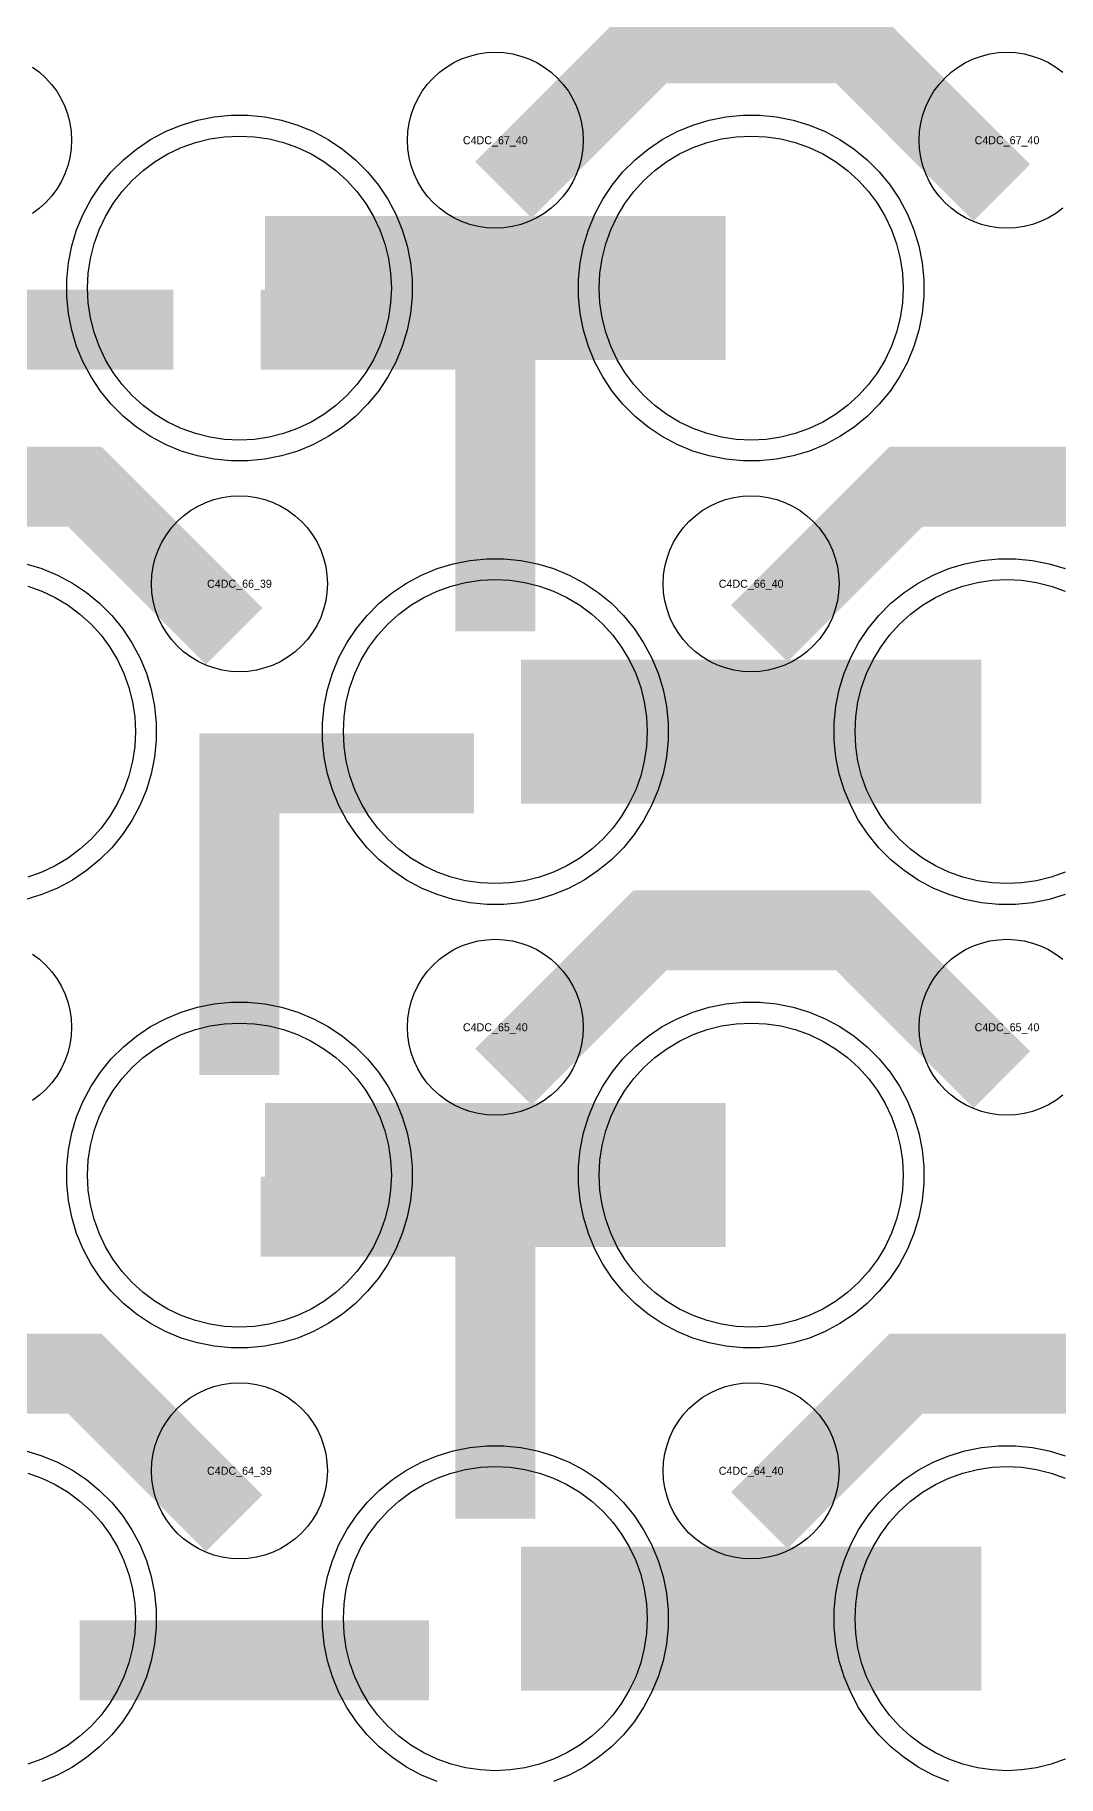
# Model space of a CAD drawing. Extents: x -11880 to 11880, y -14992 to 14992.
# Drawn here: x 656 to 976, y -6021 to -5477 of the extents above; entities that cross this region are included whole.
import ezdxf
from ezdxf.enums import TextEntityAlignment as Align

# ---------------------------------------------------------------- set-up
doc = ezdxf.new("R2010")
doc.units = 0
doc.header["$MEASUREMENT"] = 0
for name, color, linetype in [('GDS_775_DT_237', 138, 'CONTINUOUS'), ('RDL1_FS', 34, 'CONTINUOUS'), ('RDL_BS', 160, 'CONTINUOUS')]:
    doc.layers.add(name, color=color, linetype=linetype)

msp = doc.modelspace()

# ---------------------------------------------------------------- linework, layer by layer
at = {"layer": 'RDL1_FS'}
for points in [[(720, -5603.279), (715.343, -5603.05), (710.732, -5602.366), (706.209, -5601.234), (701.819, -5599.662), (697.605, -5597.67), (693.605, -5595.272), (689.86, -5592.494), (686.406, -5589.364), (683.276, -5585.91), (680.498, -5582.165), (678.1, -5578.165), (676.108, -5573.951), (674.536, -5569.561), (673.404, -5565.038), (672.72, -5560.427), (672.491, -5555.77), (672.72, -5551.113), (673.404, -5546.502), (674.536, -5541.979), (676.108, -5537.589), (678.1, -5533.375), (680.498, -5529.375), (683.276, -5525.63), (686.406, -5522.176), (689.86, -5519.046), (693.605, -5516.268), (697.605, -5513.87), (701.819, -5511.878), (706.209, -5510.306), (710.732, -5509.174), (715.343, -5508.49), (720, -5508.261), (724.657, -5508.49), (729.268, -5509.174), (733.791, -5510.306), (738.181, -5511.878), (742.395, -5513.87), (746.395, -5516.268), (750.14, -5519.046), (753.594, -5522.176), (756.724, -5525.63), (759.502, -5529.375), (761.9, -5533.375), (763.892, -5537.589), (765.464, -5541.979), (766.596, -5546.502), (767.28, -5551.113), (767.509, -5555.77), (767.28, -5560.427), (766.596, -5565.038), (765.464, -5569.561), (763.892, -5573.951), (761.9, -5578.165), (759.502, -5582.165), (756.724, -5585.91), (753.594, -5589.364), (750.14, -5592.494), (746.395, -5595.272), (742.395, -5597.67), (738.181, -5599.662), (733.791, -5601.234), (729.268, -5602.366), (724.657, -5603.05)], [(880, -5603.279), (875.343, -5603.05), (870.732, -5602.366), (866.209, -5601.234), (861.819, -5599.662), (857.605, -5597.67), (853.605, -5595.272), (849.86, -5592.494), (846.406, -5589.364), (843.276, -5585.91), (840.498, -5582.165), (838.1, -5578.165), (836.108, -5573.951), (834.536, -5569.561), (833.404, -5565.038), (832.72, -5560.427), (832.491, -5555.77), (832.72, -5551.113), (833.404, -5546.502), (834.536, -5541.979), (836.108, -5537.589), (838.1, -5533.375), (840.498, -5529.375), (843.276, -5525.63), (846.406, -5522.176), (849.86, -5519.046), (853.605, -5516.268), (857.605, -5513.87), (861.819, -5511.878), (866.209, -5510.306), (870.732, -5509.174), (875.343, -5508.49), (880, -5508.261), (884.657, -5508.49), (889.268, -5509.174), (893.791, -5510.306), (898.181, -5511.878), (902.395, -5513.87), (906.395, -5516.268), (910.14, -5519.046), (913.594, -5522.176), (916.724, -5525.63), (919.502, -5529.375), (921.9, -5533.375), (923.892, -5537.589), (925.464, -5541.979), (926.596, -5546.502), (927.28, -5551.113), (927.509, -5555.77), (927.28, -5560.427), (926.596, -5565.038), (925.464, -5569.561), (923.892, -5573.951), (921.9, -5578.165), (919.502, -5582.165), (916.724, -5585.91), (913.594, -5589.364), (910.14, -5592.494), (906.395, -5595.272), (902.395, -5597.67), (898.181, -5599.662), (893.791, -5601.234), (889.268, -5602.366), (884.657, -5603.05)], [(800, -5741.844), (795.343, -5741.615), (790.732, -5740.931), (786.209, -5739.799), (781.819, -5738.227), (777.605, -5736.235), (773.605, -5733.837), (769.86, -5731.059), (766.406, -5727.929), (763.276, -5724.475), (760.498, -5720.73), (758.1, -5716.73), (756.108, -5712.516), (754.536, -5708.126), (753.404, -5703.603), (752.72, -5698.992), (752.491, -5694.335), (752.72, -5689.678), (753.404, -5685.067), (754.536, -5680.544), (756.108, -5676.154), (758.1, -5671.94), (760.498, -5667.94), (763.276, -5664.195), (766.406, -5660.741), (769.86, -5657.611), (773.605, -5654.833), (777.605, -5652.435), (781.819, -5650.443), (786.209, -5648.871), (790.732, -5647.739), (795.343, -5647.055), (800, -5646.826), (804.657, -5647.055), (809.268, -5647.739), (813.791, -5648.871), (818.181, -5650.443), (822.395, -5652.435), (826.395, -5654.833), (830.14, -5657.611), (833.594, -5660.741), (836.724, -5664.195), (839.502, -5667.94), (841.9, -5671.94), (843.892, -5676.154), (845.464, -5680.544), (846.596, -5685.067), (847.28, -5689.678), (847.509, -5694.335), (847.28, -5698.992), (846.596, -5703.603), (845.464, -5708.126), (843.892, -5712.516), (841.9, -5716.73), (839.502, -5720.73), (836.724, -5724.475), (833.594, -5727.929), (830.14, -5731.059), (826.395, -5733.837), (822.395, -5736.235), (818.181, -5738.227), (813.791, -5739.799), (809.268, -5740.931), (804.657, -5741.615)], [(720, -5880.409), (715.343, -5880.18), (710.732, -5879.496), (706.209, -5878.364), (701.819, -5876.792), (697.605, -5874.8), (693.605, -5872.402), (689.86, -5869.624), (686.406, -5866.494), (683.276, -5863.04), (680.498, -5859.295), (678.1, -5855.295), (676.108, -5851.081), (674.536, -5846.691), (673.404, -5842.168), (672.72, -5837.557), (672.491, -5832.9), (672.72, -5828.243), (673.404, -5823.632), (674.536, -5819.109), (676.108, -5814.719), (678.1, -5810.505), (680.498, -5806.505), (683.276, -5802.76), (686.406, -5799.306), (689.86, -5796.176), (693.605, -5793.398), (697.605, -5791), (701.819, -5789.008), (706.209, -5787.436), (710.732, -5786.304), (715.343, -5785.62), (720, -5785.391), (724.657, -5785.62), (729.268, -5786.304), (733.791, -5787.436), (738.181, -5789.008), (742.395, -5791), (746.395, -5793.398), (750.14, -5796.176), (753.594, -5799.306), (756.724, -5802.76), (759.502, -5806.505), (761.9, -5810.505), (763.892, -5814.719), (765.464, -5819.109), (766.596, -5823.632), (767.28, -5828.243), (767.509, -5832.9), (767.28, -5837.557), (766.596, -5842.168), (765.464, -5846.691), (763.892, -5851.081), (761.9, -5855.295), (759.502, -5859.295), (756.724, -5863.04), (753.594, -5866.494), (750.14, -5869.624), (746.395, -5872.402), (742.395, -5874.8), (738.181, -5876.792), (733.791, -5878.364), (729.268, -5879.496), (724.657, -5880.18)], [(880, -5880.409), (875.343, -5880.18), (870.732, -5879.496), (866.209, -5878.364), (861.819, -5876.792), (857.605, -5874.8), (853.605, -5872.402), (849.86, -5869.624), (846.406, -5866.494), (843.276, -5863.04), (840.498, -5859.295), (838.1, -5855.295), (836.108, -5851.081), (834.536, -5846.691), (833.404, -5842.168), (832.72, -5837.557), (832.491, -5832.9), (832.72, -5828.243), (833.404, -5823.632), (834.536, -5819.109), (836.108, -5814.719), (838.1, -5810.505), (840.498, -5806.505), (843.276, -5802.76), (846.406, -5799.306), (849.86, -5796.176), (853.605, -5793.398), (857.605, -5791), (861.819, -5789.008), (866.209, -5787.436), (870.732, -5786.304), (875.343, -5785.62), (880, -5785.391), (884.657, -5785.62), (889.268, -5786.304), (893.791, -5787.436), (898.181, -5789.008), (902.395, -5791), (906.395, -5793.398), (910.14, -5796.176), (913.594, -5799.306), (916.724, -5802.76), (919.502, -5806.505), (921.9, -5810.505), (923.892, -5814.719), (925.464, -5819.109), (926.596, -5823.632), (927.28, -5828.243), (927.509, -5832.9), (927.28, -5837.557), (926.596, -5842.168), (925.464, -5846.691), (923.892, -5851.081), (921.9, -5855.295), (919.502, -5859.295), (916.724, -5863.04), (913.594, -5866.494), (910.14, -5869.624), (906.395, -5872.402), (902.395, -5874.8), (898.181, -5876.792), (893.791, -5878.364), (889.268, -5879.496), (884.657, -5880.18)], [(800, -6018.974), (795.343, -6018.745), (790.732, -6018.061), (786.209, -6016.929), (781.819, -6015.357), (777.605, -6013.365), (773.605, -6010.967), (769.86, -6008.189), (766.406, -6005.059), (763.276, -6001.605), (760.498, -5997.86), (758.1, -5993.86), (756.108, -5989.646), (754.536, -5985.256), (753.404, -5980.733), (752.72, -5976.122), (752.491, -5971.465), (752.72, -5966.808), (753.404, -5962.197), (754.536, -5957.674), (756.108, -5953.284), (758.1, -5949.07), (760.498, -5945.07), (763.276, -5941.325), (766.406, -5937.871), (769.86, -5934.741), (773.605, -5931.963), (777.605, -5929.565), (781.819, -5927.573), (786.209, -5926.001), (790.732, -5924.869), (795.343, -5924.185), (800, -5923.956), (804.657, -5924.185), (809.268, -5924.869), (813.791, -5926.001), (818.181, -5927.573), (822.395, -5929.565), (826.395, -5931.963), (830.14, -5934.741), (833.594, -5937.871), (836.724, -5941.325), (839.502, -5945.07), (841.9, -5949.07), (843.892, -5953.284), (845.464, -5957.674), (846.596, -5962.197), (847.28, -5966.808), (847.509, -5971.465), (847.28, -5976.122), (846.596, -5980.733), (845.464, -5985.256), (843.892, -5989.646), (841.9, -5993.86), (839.502, -5997.86), (836.724, -6001.605), (833.594, -6005.059), (830.14, -6008.189), (826.395, -6010.967), (822.395, -6013.365), (818.181, -6015.357), (813.791, -6016.929), (809.268, -6018.061), (804.657, -6018.745)]]:
    msp.add_lwpolyline(points, close=True, dxfattribs=at)
for points in [[(728.002, -5555.77, 45, 45, 0), (800.002, -5555.77, 45, 45, 0)], [(800.002, -5555.77, 45, 45, 0), (872.002, -5555.77, 45, 45, 0)], [(808.002, -5694.335, 45, 45, 0), (880.002, -5694.335, 45, 45, 0)], [(880.002, -5694.335, 45, 45, 0), (952.002, -5694.335, 45, 45, 0)], [(728.002, -5832.9, 45, 45, 0), (800.002, -5832.9, 45, 45, 0)], [(800.002, -5832.9, 45, 45, 0), (872.002, -5832.9, 45, 45, 0)], [(808.002, -5971.465, 45, 45, 0), (880.002, -5971.465, 45, 45, 0)], [(880.002, -5971.465, 45, 45, 0), (952.002, -5971.465, 45, 45, 0)]]:
    msp.add_lwpolyline(points, format="xyseb", dxfattribs=at)
for points in [[(978.181, -5738.227), (973.791, -5739.799), (969.268, -5740.931), (964.657, -5741.615), (960, -5741.844), (955.343, -5741.615), (950.732, -5740.931), (946.209, -5739.799), (941.819, -5738.227), (937.605, -5736.235), (933.605, -5733.837), (929.86, -5731.059), (926.406, -5727.929), (923.276, -5724.475), (920.498, -5720.73), (918.1, -5716.73), (916.108, -5712.516), (914.536, -5708.126), (913.404, -5703.603), (912.72, -5698.992), (912.491, -5694.335), (912.72, -5689.678), (913.404, -5685.067), (914.536, -5680.544), (916.108, -5676.154), (918.1, -5671.94), (920.498, -5667.94), (923.276, -5664.195), (926.406, -5660.741), (929.86, -5657.611), (933.605, -5654.833), (937.605, -5652.435), (941.819, -5650.443), (946.209, -5648.871), (950.732, -5647.739), (955.343, -5647.055), (960, -5646.826), (964.657, -5647.055), (969.268, -5647.739), (973.791, -5648.871), (978.181, -5650.443)], [(978.181, -6015.357), (973.791, -6016.929), (969.268, -6018.061), (964.657, -6018.745), (960, -6018.974), (955.343, -6018.745), (950.732, -6018.061), (946.209, -6016.929), (941.819, -6015.357), (937.605, -6013.365), (933.605, -6010.967), (929.86, -6008.189), (926.406, -6005.059), (923.276, -6001.605), (920.498, -5997.86), (918.1, -5993.86), (916.108, -5989.646), (914.536, -5985.256), (913.404, -5980.733), (912.72, -5976.122), (912.491, -5971.465), (912.72, -5966.808), (913.404, -5962.197), (914.536, -5957.674), (916.108, -5953.284), (918.1, -5949.07), (920.498, -5945.07), (923.276, -5941.325), (926.406, -5937.871), (929.86, -5934.741), (933.605, -5931.963), (937.605, -5929.565), (941.819, -5927.573), (946.209, -5926.001), (950.732, -5924.869), (955.343, -5924.185), (960, -5923.956), (964.657, -5924.185), (969.268, -5924.869), (973.791, -5926.001), (978.181, -5927.573)], [(653.791, -5926.001), (658.181, -5927.573), (662.395, -5929.565), (666.395, -5931.963), (670.14, -5934.741), (673.594, -5937.871), (676.724, -5941.325), (679.502, -5945.07), (681.9, -5949.07), (683.892, -5953.284), (685.464, -5957.674), (686.596, -5962.197), (687.28, -5966.808), (687.509, -5971.465), (687.28, -5976.122), (686.596, -5980.733), (685.464, -5985.256), (683.892, -5989.646), (681.9, -5993.86), (679.502, -5997.86), (676.724, -6001.605), (673.594, -6005.059), (670.14, -6008.189), (666.395, -6010.967), (662.395, -6013.365), (658.181, -6015.357), (653.791, -6016.929)]]:
    msp.add_lwpolyline(points, dxfattribs=at)
at = {"layer": 'RDL1_FS', "color": 241, "true_color": 0xf7abae}
msp.add_lwpolyline([(653.791, -5648.871), (658.181, -5650.443), (662.395, -5652.435), (666.395, -5654.833), (670.14, -5657.611), (673.594, -5660.741), (676.724, -5664.195), (679.502, -5667.94), (681.9, -5671.94), (683.892, -5676.154), (685.464, -5680.544), (686.596, -5685.067), (687.28, -5689.678), (687.509, -5694.335), (687.28, -5698.992), (686.596, -5703.603), (685.464, -5708.126), (683.892, -5712.516), (681.9, -5716.73), (679.502, -5720.73), (676.724, -5724.475), (673.594, -5727.929), (670.14, -5731.059), (666.395, -5733.837), (662.395, -5736.235), (658.181, -5738.227), (653.791, -5739.799)], dxfattribs=at)
at = {"layer": 'RDL_BS'}
for points in [[(802.562, -5525.084, 25, 25, 0), (848.377, -5479.269, 25, 25, 0), (881.93, -5479.269, 25, 25, 0)], [(958.401, -5525.983, 25, 25, 0), (911.687, -5479.269, 25, 25, 0), (881.929, -5479.269, 25, 25, 0)], [(800, -5663.055, 25, 25, 0), (800, -5556.278, 25, 25, 0)], [(590.016, -5568.783, 25, 25, 0), (699.281, -5568.783, 25, 25, 0)], [(812.5, -5568.778, 25, 25, 0), (726.667, -5568.778, 25, 25, 0)], [(772.944, -5568.778, 25, 25, 0), (731.74, -5568.778, 25, 25, 0)], [(800, -5586.747, 25, 25, 0), (800, -5632.367, 25, 25, 0)], [(718.401, -5664.548, 25, 25, 0), (671.687, -5617.834, 25, 25, 0), (641.929, -5617.834, 25, 25, 0)], [(882.562, -5663.649, 25, 25, 0), (928.377, -5617.834, 25, 25, 0), (961.93, -5617.834, 25, 25, 0)], [(1038.401, -5664.548, 25, 25, 0), (991.687, -5617.834, 25, 25, 0), (961.929, -5617.834, 25, 25, 0)], [(720, -5801.62, 25, 25, 0), (720, -5694.843, 25, 25, 0)], [(707.5, -5707.343, 25, 25, 0), (793.333, -5707.343, 25, 25, 0)], [(747.056, -5707.343, 25, 25, 0), (788.26, -5707.343, 25, 25, 0)], [(720, -5725.312, 25, 25, 0), (720, -5770.932, 25, 25, 0)], [(802.562, -5802.214, 25, 25, 0), (848.377, -5756.399, 25, 25, 0), (881.93, -5756.399, 25, 25, 0)], [(958.401, -5803.113, 25, 25, 0), (911.687, -5756.399, 25, 25, 0), (881.929, -5756.399, 25, 25, 0)], [(800, -5940.205, 25, 25, 0), (800, -5833.428, 25, 25, 0)], [(812.5, -5845.928, 25, 25, 0), (726.667, -5845.928, 25, 25, 0)], [(772.944, -5845.928, 25, 25, 0), (731.74, -5845.928, 25, 25, 0)], [(800, -5863.897, 25, 25, 0), (800, -5909.517, 25, 25, 0)], [(718.401, -5941.678, 25, 25, 0), (671.687, -5894.964, 25, 25, 0), (641.929, -5894.964, 25, 25, 0)], [(882.562, -5940.779, 25, 25, 0), (928.377, -5894.964, 25, 25, 0), (961.93, -5894.964, 25, 25, 0)], [(1038.401, -5941.678, 25, 25, 0), (991.687, -5894.964, 25, 25, 0), (961.929, -5894.964, 25, 25, 0)], [(670.016, -5984.478, 25, 25, 0), (779.281, -5984.478, 25, 25, 0)]]:
    msp.add_lwpolyline(points, format="xyseb", dxfattribs=at)
for points in [[(800, -5537.076), (797.307, -5536.944), (794.635, -5536.548), (792.016, -5535.891), (789.481, -5534.984), (787.044, -5533.832), (784.72, -5532.439), (782.557, -5530.836), (780.558, -5529.024), (778.746, -5527.025), (777.143, -5524.862), (775.75, -5522.538), (774.598, -5520.101), (773.691, -5517.566), (773.034, -5514.947), (772.638, -5512.275), (772.506, -5509.582), (772.638, -5506.889), (773.034, -5504.217), (773.691, -5501.598), (774.598, -5499.063), (775.75, -5496.626), (777.143, -5494.302), (778.746, -5492.139), (780.558, -5490.14), (782.557, -5488.328), (784.72, -5486.725), (787.044, -5485.332), (789.481, -5484.18), (792.016, -5483.273), (794.635, -5482.616), (797.307, -5482.22), (800, -5482.088), (802.693, -5482.22), (805.365, -5482.616), (807.984, -5483.273), (810.519, -5484.18), (812.956, -5485.332), (815.28, -5486.725), (817.443, -5488.328), (819.442, -5490.14), (821.254, -5492.139), (822.857, -5494.302), (824.25, -5496.626), (825.402, -5499.063), (826.309, -5501.598), (826.966, -5504.217), (827.362, -5506.889), (827.494, -5509.582), (827.362, -5512.275), (826.966, -5514.947), (826.309, -5517.566), (825.402, -5520.101), (824.25, -5522.538), (822.857, -5524.862), (821.254, -5527.025), (819.442, -5529.024), (817.443, -5530.836), (815.28, -5532.439), (812.956, -5533.832), (810.519, -5534.984), (807.984, -5535.891), (805.365, -5536.548), (802.693, -5536.944)], [(717.356, -5609.77), (712.062, -5609.253), (706.835, -5608.207), (701.795, -5606.676), (696.885, -5604.645), (692.223, -5602.153), (687.809, -5599.206), (683.708, -5595.844), (679.926, -5592.062), (676.564, -5587.961), (673.617, -5583.547), (671.125, -5578.885), (669.094, -5573.975), (667.563, -5568.935), (666.517, -5563.708), (666, -5558.414), (666, -5553.126), (666.517, -5547.832), (667.563, -5542.605), (669.094, -5537.565), (671.125, -5532.655), (673.617, -5527.993), (676.564, -5523.579), (679.926, -5519.478), (683.708, -5515.696), (687.809, -5512.334), (692.223, -5509.387), (696.885, -5506.895), (701.795, -5504.864), (706.835, -5503.333), (712.062, -5502.287), (717.356, -5501.77), (722.644, -5501.77), (727.938, -5502.287), (733.165, -5503.333), (738.205, -5504.864), (743.115, -5506.895), (747.777, -5509.387), (752.191, -5512.334), (756.292, -5515.696), (760.074, -5519.478), (763.436, -5523.579), (766.383, -5527.993), (768.875, -5532.655), (770.906, -5537.565), (772.437, -5542.605), (773.483, -5547.832), (774, -5553.126), (774, -5558.414), (773.483, -5563.708), (772.437, -5568.935), (770.906, -5573.975), (768.875, -5578.885), (766.383, -5583.547), (763.436, -5587.961), (760.074, -5592.062), (756.292, -5595.844), (752.191, -5599.206), (747.777, -5602.153), (743.115, -5604.645), (738.205, -5606.676), (733.165, -5608.207), (727.938, -5609.253), (722.644, -5609.77)], [(877.356, -5609.77), (872.062, -5609.253), (866.835, -5608.207), (861.795, -5606.676), (856.885, -5604.645), (852.223, -5602.153), (847.809, -5599.206), (843.708, -5595.844), (839.926, -5592.062), (836.564, -5587.961), (833.617, -5583.547), (831.125, -5578.885), (829.094, -5573.975), (827.563, -5568.935), (826.517, -5563.708), (826, -5558.414), (826, -5553.126), (826.517, -5547.832), (827.563, -5542.605), (829.094, -5537.565), (831.125, -5532.655), (833.617, -5527.993), (836.564, -5523.579), (839.926, -5519.478), (843.708, -5515.696), (847.809, -5512.334), (852.223, -5509.387), (856.885, -5506.895), (861.795, -5504.864), (866.835, -5503.333), (872.062, -5502.287), (877.356, -5501.77), (882.644, -5501.77), (887.938, -5502.287), (893.165, -5503.333), (898.205, -5504.864), (903.115, -5506.895), (907.777, -5509.387), (912.191, -5512.334), (916.292, -5515.696), (920.074, -5519.478), (923.436, -5523.579), (926.383, -5527.993), (928.875, -5532.655), (930.906, -5537.565), (932.437, -5542.605), (933.483, -5547.832), (934, -5553.126), (934, -5558.414), (933.483, -5563.708), (932.437, -5568.935), (930.906, -5573.975), (928.875, -5578.885), (926.383, -5583.547), (923.436, -5587.961), (920.074, -5592.062), (916.292, -5595.844), (912.191, -5599.206), (907.777, -5602.153), (903.115, -5604.645), (898.205, -5606.676), (893.165, -5608.207), (887.938, -5609.253), (882.644, -5609.77)], [(720, -5675.641), (717.307, -5675.509), (714.635, -5675.113), (712.016, -5674.456), (709.481, -5673.549), (707.044, -5672.397), (704.72, -5671.004), (702.557, -5669.401), (700.558, -5667.589), (698.746, -5665.59), (697.143, -5663.427), (695.75, -5661.103), (694.598, -5658.666), (693.691, -5656.131), (693.034, -5653.512), (692.638, -5650.84), (692.506, -5648.147), (692.638, -5645.454), (693.034, -5642.782), (693.691, -5640.163), (694.598, -5637.628), (695.75, -5635.191), (697.143, -5632.867), (698.746, -5630.704), (700.558, -5628.705), (702.557, -5626.893), (704.72, -5625.29), (707.044, -5623.897), (709.481, -5622.745), (712.016, -5621.838), (714.635, -5621.181), (717.307, -5620.785), (720, -5620.653), (722.693, -5620.785), (725.365, -5621.181), (727.984, -5621.838), (730.519, -5622.745), (732.956, -5623.897), (735.28, -5625.29), (737.443, -5626.893), (739.442, -5628.705), (741.254, -5630.704), (742.857, -5632.867), (744.25, -5635.191), (745.402, -5637.628), (746.309, -5640.163), (746.966, -5642.782), (747.362, -5645.454), (747.494, -5648.147), (747.362, -5650.84), (746.966, -5653.512), (746.309, -5656.131), (745.402, -5658.666), (744.25, -5661.103), (742.857, -5663.427), (741.254, -5665.59), (739.442, -5667.589), (737.443, -5669.401), (735.28, -5671.004), (732.956, -5672.397), (730.519, -5673.549), (727.984, -5674.456), (725.365, -5675.113), (722.693, -5675.509)], [(880, -5675.641), (877.307, -5675.509), (874.635, -5675.113), (872.016, -5674.456), (869.481, -5673.549), (867.044, -5672.397), (864.72, -5671.004), (862.557, -5669.401), (860.558, -5667.589), (858.746, -5665.59), (857.143, -5663.427), (855.75, -5661.103), (854.598, -5658.666), (853.691, -5656.131), (853.034, -5653.512), (852.638, -5650.84), (852.506, -5648.147), (852.638, -5645.454), (853.034, -5642.782), (853.691, -5640.163), (854.598, -5637.628), (855.75, -5635.191), (857.143, -5632.867), (858.746, -5630.704), (860.558, -5628.705), (862.557, -5626.893), (864.72, -5625.29), (867.044, -5623.897), (869.481, -5622.745), (872.016, -5621.838), (874.635, -5621.181), (877.307, -5620.785), (880, -5620.653), (882.693, -5620.785), (885.365, -5621.181), (887.984, -5621.838), (890.519, -5622.745), (892.956, -5623.897), (895.28, -5625.29), (897.443, -5626.893), (899.442, -5628.705), (901.254, -5630.704), (902.857, -5632.867), (904.25, -5635.191), (905.402, -5637.628), (906.309, -5640.163), (906.966, -5642.782), (907.362, -5645.454), (907.494, -5648.147), (907.362, -5650.84), (906.966, -5653.512), (906.309, -5656.131), (905.402, -5658.666), (904.25, -5661.103), (902.857, -5663.427), (901.254, -5665.59), (899.442, -5667.589), (897.443, -5669.401), (895.28, -5671.004), (892.956, -5672.397), (890.519, -5673.549), (887.984, -5674.456), (885.365, -5675.113), (882.693, -5675.509)], [(797.356, -5748.335), (792.062, -5747.818), (786.835, -5746.772), (781.795, -5745.241), (776.885, -5743.21), (772.223, -5740.718), (767.809, -5737.771), (763.708, -5734.409), (759.926, -5730.627), (756.564, -5726.526), (753.617, -5722.112), (751.125, -5717.45), (749.094, -5712.54), (747.563, -5707.5), (746.517, -5702.273), (746, -5696.979), (746, -5691.691), (746.517, -5686.397), (747.563, -5681.17), (749.094, -5676.13), (751.125, -5671.22), (753.617, -5666.558), (756.564, -5662.144), (759.926, -5658.043), (763.708, -5654.261), (767.809, -5650.899), (772.223, -5647.952), (776.885, -5645.46), (781.795, -5643.429), (786.835, -5641.898), (792.062, -5640.852), (797.356, -5640.335), (802.644, -5640.335), (807.938, -5640.852), (813.165, -5641.898), (818.205, -5643.429), (823.115, -5645.46), (827.777, -5647.952), (832.191, -5650.899), (836.292, -5654.261), (840.074, -5658.043), (843.436, -5662.144), (846.383, -5666.558), (848.875, -5671.22), (850.906, -5676.13), (852.437, -5681.17), (853.483, -5686.397), (854, -5691.691), (854, -5696.979), (853.483, -5702.273), (852.437, -5707.5), (850.906, -5712.54), (848.875, -5717.45), (846.383, -5722.112), (843.436, -5726.526), (840.074, -5730.627), (836.292, -5734.409), (832.191, -5737.771), (827.777, -5740.718), (823.115, -5743.21), (818.205, -5745.241), (813.165, -5746.772), (807.938, -5747.818), (802.644, -5748.335)], [(800, -5814.206), (797.307, -5814.074), (794.635, -5813.678), (792.016, -5813.021), (789.481, -5812.114), (787.044, -5810.962), (784.72, -5809.569), (782.557, -5807.966), (780.558, -5806.154), (778.746, -5804.155), (777.143, -5801.992), (775.75, -5799.668), (774.598, -5797.231), (773.691, -5794.696), (773.034, -5792.077), (772.638, -5789.405), (772.506, -5786.712), (772.638, -5784.019), (773.034, -5781.347), (773.691, -5778.728), (774.598, -5776.193), (775.75, -5773.756), (777.143, -5771.432), (778.746, -5769.269), (780.558, -5767.27), (782.557, -5765.458), (784.72, -5763.855), (787.044, -5762.462), (789.481, -5761.31), (792.016, -5760.403), (794.635, -5759.746), (797.307, -5759.35), (800, -5759.218), (802.693, -5759.35), (805.365, -5759.746), (807.984, -5760.403), (810.519, -5761.31), (812.956, -5762.462), (815.28, -5763.855), (817.443, -5765.458), (819.442, -5767.27), (821.254, -5769.269), (822.857, -5771.432), (824.25, -5773.756), (825.402, -5776.193), (826.309, -5778.728), (826.966, -5781.347), (827.362, -5784.019), (827.494, -5786.712), (827.362, -5789.405), (826.966, -5792.077), (826.309, -5794.696), (825.402, -5797.231), (824.25, -5799.668), (822.857, -5801.992), (821.254, -5804.155), (819.442, -5806.154), (817.443, -5807.966), (815.28, -5809.569), (812.956, -5810.962), (810.519, -5812.114), (807.984, -5813.021), (805.365, -5813.678), (802.693, -5814.074)], [(717.356, -5886.9), (712.062, -5886.383), (706.835, -5885.337), (701.795, -5883.806), (696.885, -5881.775), (692.223, -5879.283), (687.809, -5876.336), (683.708, -5872.974), (679.926, -5869.192), (676.564, -5865.091), (673.617, -5860.677), (671.125, -5856.015), (669.094, -5851.105), (667.563, -5846.065), (666.517, -5840.838), (666, -5835.544), (666, -5830.256), (666.517, -5824.962), (667.563, -5819.735), (669.094, -5814.695), (671.125, -5809.785), (673.617, -5805.123), (676.564, -5800.709), (679.926, -5796.608), (683.708, -5792.826), (687.809, -5789.464), (692.223, -5786.517), (696.885, -5784.025), (701.795, -5781.994), (706.835, -5780.463), (712.062, -5779.417), (717.356, -5778.9), (722.644, -5778.9), (727.938, -5779.417), (733.165, -5780.463), (738.205, -5781.994), (743.115, -5784.025), (747.777, -5786.517), (752.191, -5789.464), (756.292, -5792.826), (760.074, -5796.608), (763.436, -5800.709), (766.383, -5805.123), (768.875, -5809.785), (770.906, -5814.695), (772.437, -5819.735), (773.483, -5824.962), (774, -5830.256), (774, -5835.544), (773.483, -5840.838), (772.437, -5846.065), (770.906, -5851.105), (768.875, -5856.015), (766.383, -5860.677), (763.436, -5865.091), (760.074, -5869.192), (756.292, -5872.974), (752.191, -5876.336), (747.777, -5879.283), (743.115, -5881.775), (738.205, -5883.806), (733.165, -5885.337), (727.938, -5886.383), (722.644, -5886.9)], [(877.356, -5886.9), (872.062, -5886.383), (866.835, -5885.337), (861.795, -5883.806), (856.885, -5881.775), (852.223, -5879.283), (847.809, -5876.336), (843.708, -5872.974), (839.926, -5869.192), (836.564, -5865.091), (833.617, -5860.677), (831.125, -5856.015), (829.094, -5851.105), (827.563, -5846.065), (826.517, -5840.838), (826, -5835.544), (826, -5830.256), (826.517, -5824.962), (827.563, -5819.735), (829.094, -5814.695), (831.125, -5809.785), (833.617, -5805.123), (836.564, -5800.709), (839.926, -5796.608), (843.708, -5792.826), (847.809, -5789.464), (852.223, -5786.517), (856.885, -5784.025), (861.795, -5781.994), (866.835, -5780.463), (872.062, -5779.417), (877.356, -5778.9), (882.644, -5778.9), (887.938, -5779.417), (893.165, -5780.463), (898.205, -5781.994), (903.115, -5784.025), (907.777, -5786.517), (912.191, -5789.464), (916.292, -5792.826), (920.074, -5796.608), (923.436, -5800.709), (926.383, -5805.123), (928.875, -5809.785), (930.906, -5814.695), (932.437, -5819.735), (933.483, -5824.962), (934, -5830.256), (934, -5835.544), (933.483, -5840.838), (932.437, -5846.065), (930.906, -5851.105), (928.875, -5856.015), (926.383, -5860.677), (923.436, -5865.091), (920.074, -5869.192), (916.292, -5872.974), (912.191, -5876.336), (907.777, -5879.283), (903.115, -5881.775), (898.205, -5883.806), (893.165, -5885.337), (887.938, -5886.383), (882.644, -5886.9)], [(720, -5952.771), (717.307, -5952.639), (714.635, -5952.243), (712.016, -5951.586), (709.481, -5950.679), (707.044, -5949.527), (704.72, -5948.134), (702.557, -5946.531), (700.558, -5944.719), (698.746, -5942.72), (697.143, -5940.557), (695.75, -5938.233), (694.598, -5935.796), (693.691, -5933.261), (693.034, -5930.642), (692.638, -5927.97), (692.506, -5925.277), (692.638, -5922.584), (693.034, -5919.912), (693.691, -5917.293), (694.598, -5914.758), (695.75, -5912.321), (697.143, -5909.997), (698.746, -5907.834), (700.558, -5905.835), (702.557, -5904.023), (704.72, -5902.42), (707.044, -5901.027), (709.481, -5899.875), (712.016, -5898.968), (714.635, -5898.311), (717.307, -5897.915), (720, -5897.783), (722.693, -5897.915), (725.365, -5898.311), (727.984, -5898.968), (730.519, -5899.875), (732.956, -5901.027), (735.28, -5902.42), (737.443, -5904.023), (739.442, -5905.835), (741.254, -5907.834), (742.857, -5909.997), (744.25, -5912.321), (745.402, -5914.758), (746.309, -5917.293), (746.966, -5919.912), (747.362, -5922.584), (747.494, -5925.277), (747.362, -5927.97), (746.966, -5930.642), (746.309, -5933.261), (745.402, -5935.796), (744.25, -5938.233), (742.857, -5940.557), (741.254, -5942.72), (739.442, -5944.719), (737.443, -5946.531), (735.28, -5948.134), (732.956, -5949.527), (730.519, -5950.679), (727.984, -5951.586), (725.365, -5952.243), (722.693, -5952.639)], [(880, -5952.771), (877.307, -5952.639), (874.635, -5952.243), (872.016, -5951.586), (869.481, -5950.679), (867.044, -5949.527), (864.72, -5948.134), (862.557, -5946.531), (860.558, -5944.719), (858.746, -5942.72), (857.143, -5940.557), (855.75, -5938.233), (854.598, -5935.796), (853.691, -5933.261), (853.034, -5930.642), (852.638, -5927.97), (852.506, -5925.277), (852.638, -5922.584), (853.034, -5919.912), (853.691, -5917.293), (854.598, -5914.758), (855.75, -5912.321), (857.143, -5909.997), (858.746, -5907.834), (860.558, -5905.835), (862.557, -5904.023), (864.72, -5902.42), (867.044, -5901.027), (869.481, -5899.875), (872.016, -5898.968), (874.635, -5898.311), (877.307, -5897.915), (880, -5897.783), (882.693, -5897.915), (885.365, -5898.311), (887.984, -5898.968), (890.519, -5899.875), (892.956, -5901.027), (895.28, -5902.42), (897.443, -5904.023), (899.442, -5905.835), (901.254, -5907.834), (902.857, -5909.997), (904.25, -5912.321), (905.402, -5914.758), (906.309, -5917.293), (906.966, -5919.912), (907.362, -5922.584), (907.494, -5925.277), (907.362, -5927.97), (906.966, -5930.642), (906.309, -5933.261), (905.402, -5935.796), (904.25, -5938.233), (902.857, -5940.557), (901.254, -5942.72), (899.442, -5944.719), (897.443, -5946.531), (895.28, -5948.134), (892.956, -5949.527), (890.519, -5950.679), (887.984, -5951.586), (885.365, -5952.243), (882.693, -5952.639)]]:
    msp.add_lwpolyline(points, close=True, dxfattribs=at)
for points in [[(977.443, -5530.836), (975.28, -5532.439), (972.956, -5533.832), (970.519, -5534.984), (967.984, -5535.891), (965.365, -5536.548), (962.693, -5536.944), (960, -5537.076), (957.307, -5536.944), (954.635, -5536.548), (952.016, -5535.891), (949.481, -5534.984), (947.044, -5533.832), (944.72, -5532.439), (942.557, -5530.836), (940.558, -5529.024), (938.746, -5527.025), (937.143, -5524.862), (935.75, -5522.538), (934.598, -5520.101), (933.691, -5517.566), (933.034, -5514.947), (932.638, -5512.275), (932.506, -5509.582), (932.638, -5506.889), (933.034, -5504.217), (933.691, -5501.598), (934.598, -5499.063), (935.75, -5496.626), (937.143, -5494.302), (938.746, -5492.139), (940.558, -5490.14), (942.557, -5488.328), (944.72, -5486.725), (947.044, -5485.332), (949.481, -5484.18), (952.016, -5483.273), (954.635, -5482.616), (957.307, -5482.22), (960, -5482.088), (962.693, -5482.22), (965.365, -5482.616), (967.984, -5483.273), (970.519, -5484.18), (972.956, -5485.332), (975.28, -5486.725), (977.443, -5488.328)], [(655.28, -5486.725), (657.443, -5488.328), (659.442, -5490.14), (661.254, -5492.139), (662.857, -5494.302), (664.25, -5496.626), (665.402, -5499.063), (666.309, -5501.598), (666.966, -5504.217), (667.362, -5506.889), (667.494, -5509.582), (667.362, -5512.275), (666.966, -5514.947), (666.309, -5517.566), (665.402, -5520.101), (664.25, -5522.538), (662.857, -5524.862), (661.254, -5527.025), (659.442, -5529.024), (657.443, -5530.836), (655.28, -5532.439)], [(978.205, -5745.241), (973.165, -5746.772), (967.938, -5747.818), (962.644, -5748.335), (957.356, -5748.335), (952.062, -5747.818), (946.835, -5746.772), (941.795, -5745.241), (936.885, -5743.21), (932.223, -5740.718), (927.809, -5737.771), (923.708, -5734.409), (919.926, -5730.627), (916.564, -5726.526), (913.617, -5722.112), (911.125, -5717.45), (909.094, -5712.54), (907.563, -5707.5), (906.517, -5702.273), (906, -5696.979), (906, -5691.691), (906.517, -5686.397), (907.563, -5681.17), (909.094, -5676.13), (911.125, -5671.22), (913.617, -5666.558), (916.564, -5662.144), (919.926, -5658.043), (923.708, -5654.261), (927.809, -5650.899), (932.223, -5647.952), (936.885, -5645.46), (941.795, -5643.429), (946.835, -5641.898), (952.062, -5640.852), (957.356, -5640.335), (962.644, -5640.335), (967.938, -5640.852), (973.165, -5641.898), (978.205, -5643.429)], [(977.443, -5807.966), (975.28, -5809.569), (972.956, -5810.962), (970.519, -5812.114), (967.984, -5813.021), (965.365, -5813.678), (962.693, -5814.074), (960, -5814.206), (957.307, -5814.074), (954.635, -5813.678), (952.016, -5813.021), (949.481, -5812.114), (947.044, -5810.962), (944.72, -5809.569), (942.557, -5807.966), (940.558, -5806.154), (938.746, -5804.155), (937.143, -5801.992), (935.75, -5799.668), (934.598, -5797.231), (933.691, -5794.696), (933.034, -5792.077), (932.638, -5789.405), (932.506, -5786.712), (932.638, -5784.019), (933.034, -5781.347), (933.691, -5778.728), (934.598, -5776.193), (935.75, -5773.756), (937.143, -5771.432), (938.746, -5769.269), (940.558, -5767.27), (942.557, -5765.458), (944.72, -5763.855), (947.044, -5762.462), (949.481, -5761.31), (952.016, -5760.403), (954.635, -5759.746), (957.307, -5759.35), (960, -5759.218), (962.693, -5759.35), (965.365, -5759.746), (967.984, -5760.403), (970.519, -5761.31), (972.956, -5762.462), (975.28, -5763.855), (977.443, -5765.458)], [(655.28, -5763.855), (657.443, -5765.458), (659.442, -5767.27), (661.254, -5769.269), (662.857, -5771.432), (664.25, -5773.756), (665.402, -5776.193), (666.309, -5778.728), (666.966, -5781.347), (667.362, -5784.019), (667.494, -5786.712), (667.362, -5789.405), (666.966, -5792.077), (666.309, -5794.696), (665.402, -5797.231), (664.25, -5799.668), (662.857, -5801.992), (661.254, -5804.155), (659.442, -5806.154), (657.443, -5807.966), (655.28, -5809.569)], [(653.165, -5919.028), (658.205, -5920.559), (663.115, -5922.59), (667.777, -5925.082), (672.191, -5928.029), (676.292, -5931.391), (680.074, -5935.173), (683.436, -5939.274), (686.383, -5943.688), (688.875, -5948.35), (690.906, -5953.26), (692.437, -5958.3), (693.483, -5963.527), (694, -5968.821), (694, -5974.109), (693.483, -5979.403), (692.437, -5984.63), (690.906, -5989.67), (688.875, -5994.58), (686.383, -5999.242), (683.436, -6003.656), (680.074, -6007.757), (676.292, -6011.539), (672.191, -6014.901), (667.777, -6017.848), (663.115, -6020.34), (658.205, -6022.371)], [(781.795, -6022.371), (776.885, -6020.34), (772.223, -6017.848), (767.809, -6014.901), (763.708, -6011.539), (759.926, -6007.757), (756.564, -6003.656), (753.617, -5999.242), (751.125, -5994.58), (749.094, -5989.67), (747.563, -5984.63), (746.517, -5979.403), (746, -5974.109), (746, -5968.821), (746.517, -5963.527), (747.563, -5958.3), (749.094, -5953.26), (751.125, -5948.35), (753.617, -5943.688), (756.564, -5939.274), (759.926, -5935.173), (763.708, -5931.391), (767.809, -5928.029), (772.223, -5925.082), (776.885, -5922.59), (781.795, -5920.559), (786.835, -5919.028), (792.062, -5917.982), (797.356, -5917.465), (802.644, -5917.465), (807.938, -5917.982), (813.165, -5919.028), (818.205, -5920.559), (823.115, -5922.59), (827.777, -5925.082), (832.191, -5928.029), (836.292, -5931.391), (840.074, -5935.173), (843.436, -5939.274), (846.383, -5943.688), (848.875, -5948.35), (850.906, -5953.26), (852.437, -5958.3), (853.483, -5963.527), (854, -5968.821), (854, -5974.109), (853.483, -5979.403), (852.437, -5984.63), (850.906, -5989.67), (848.875, -5994.58), (846.383, -5999.242), (843.436, -6003.656), (840.074, -6007.757), (836.292, -6011.539), (832.191, -6014.901), (827.777, -6017.848), (823.115, -6020.34), (818.205, -6022.371)], [(941.795, -6022.371), (936.885, -6020.34), (932.223, -6017.848), (927.809, -6014.901), (923.708, -6011.539), (919.926, -6007.757), (916.564, -6003.656), (913.617, -5999.242), (911.125, -5994.58), (909.094, -5989.67), (907.563, -5984.63), (906.517, -5979.403), (906, -5974.109), (906, -5968.821), (906.517, -5963.527), (907.563, -5958.3), (909.094, -5953.26), (911.125, -5948.35), (913.617, -5943.688), (916.564, -5939.274), (919.926, -5935.173), (923.708, -5931.391), (927.809, -5928.029), (932.223, -5925.082), (936.885, -5922.59), (941.795, -5920.559), (946.835, -5919.028), (952.062, -5917.982), (957.356, -5917.465), (962.644, -5917.465), (967.938, -5917.982), (973.165, -5919.028), (978.205, -5920.559)]]:
    msp.add_lwpolyline(points, dxfattribs=at)
at = {"layer": 'RDL_BS', "color": 241, "true_color": 0xf7abae}
msp.add_lwpolyline([(653.165, -5641.898), (658.205, -5643.429), (663.115, -5645.46), (667.777, -5647.952), (672.191, -5650.899), (676.292, -5654.261), (680.074, -5658.043), (683.436, -5662.144), (686.383, -5666.558), (688.875, -5671.22), (690.906, -5676.13), (692.437, -5681.17), (693.483, -5686.397), (694, -5691.691), (694, -5696.979), (693.483, -5702.273), (692.437, -5707.5), (690.906, -5712.54), (688.875, -5717.45), (686.383, -5722.112), (683.436, -5726.526), (680.074, -5730.627), (676.292, -5734.409), (672.191, -5737.771), (667.777, -5740.718), (663.115, -5743.21), (658.205, -5745.241), (653.165, -5746.772)], dxfattribs=at)

# ---------------------------------------------------------------- texts
at = {"layer": 'GDS_775_DT_237'}
for s, p in [('C4DC_67_40', (800, -5509.582)), ('C4DC_67_40', (800, -5509.582)), ('C4DC_67_40', (960, -5509.582)), ('C4DC_67_40', (960, -5509.582)), ('C4DC_66_39', (720, -5648.147)), ('C4DC_66_39', (720, -5648.147)), ('C4DC_66_40', (880, -5648.147)), ('C4DC_66_40', (880, -5648.147)), ('C4DC_65_40', (800, -5786.712)), ('C4DC_65_40', (800, -5786.712)), ('C4DC_65_40', (960, -5786.712)), ('C4DC_65_40', (960, -5786.712)), ('C4DC_64_39', (720, -5925.277)), ('C4DC_64_39', (720, -5925.277)), ('C4DC_64_40', (880, -5925.277)), ('C4DC_64_40', (880, -5925.277))]:
    msp.add_text(s, height=2.5, dxfattribs=at).set_placement(p, align=Align.MIDDLE_CENTER)

doc.saveas('drawing.dxf')
